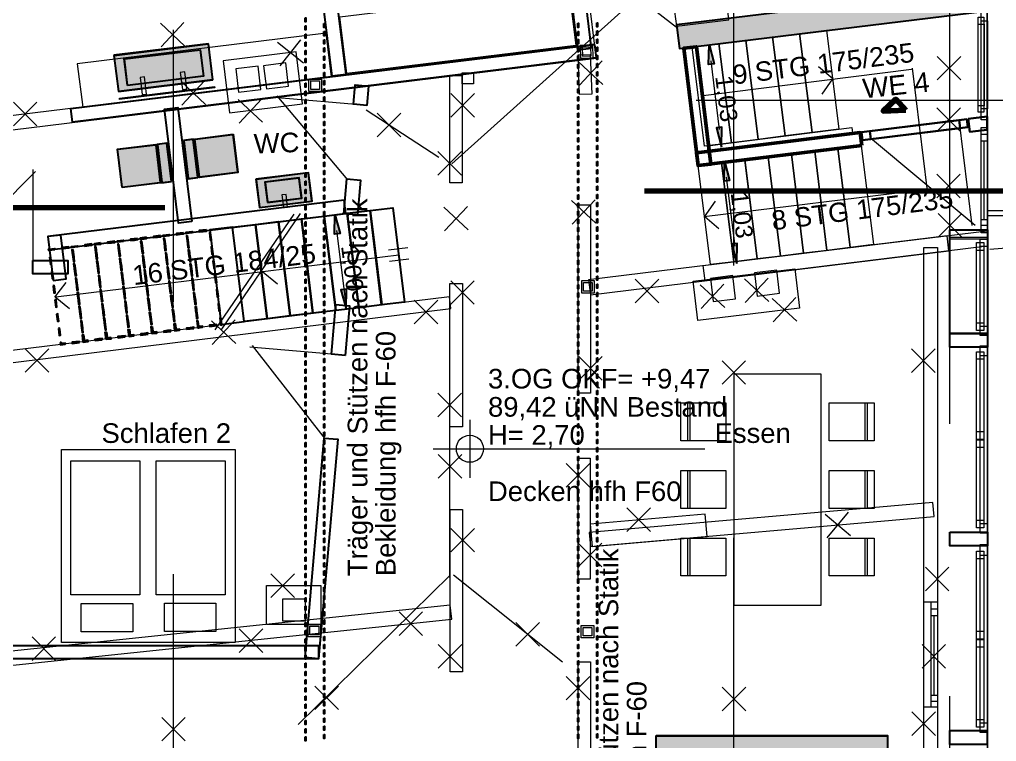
# Model space of a CAD drawing. Header units: millimetres. Extents: x 1501 to 41669, y -35 to 29713.
# Drawn here: x 6670 to 16788, y 10480 to 17959 of the extents above; entities that cross this region are included whole.
import ezdxf

# ---------------------------------------------------------------- set-up
doc = ezdxf.new("R2010")
doc.units = ezdxf.units.MM
doc.header["$LTSCALE"] = 50
for name, pattern in [('PDF_56-4_56-4_0-0_0-0', [112.8, 56.4, -56.4, 0, 0]), ('PDF_564-4_176-4_70-6_176-4', [987.8, 564.4, -176.4, 70.6, -176.4]), ('PDF_84-7_84-7_0-0_0-0', [169.4, 84.7, -84.7, 0, 0])]:
    doc.linetypes.add(name, pattern=pattern)
for name, color, linetype in [('00_Wand_Bestand', 7, 'Continuous'), ('03_Sanitaer', 5, 'Continuous'), ('05_Linien_stark', 7, 'Continuous'), ('06_Linien_fein', 3, 'Continuous'), ('07_Bemassung', 6, 'Continuous'), ('08_Schnittlinie', 1, 'Continuous'), ('10_Text', 7, 'Continuous')]:
    doc.layers.add(name, color=color, linetype=linetype)
doc.styles.add('PLAN', font='arial.ttf')

msp = doc.modelspace()

# ---------------------------------------------------------------- hatches: boundary and pattern name
at = {"layer": '00_Wand_Bestand'}
for points in [[(16698, 18302), (13474, 17906), (13504, 17658), (16698, 18050)], [(13811, 17699), (13864, 17499), (13807, 17492)], [(13940, 16638), (13944, 16844), (13887, 16837)], [(13971, 16493), (14024, 16293), (13967, 16286)], [(9935, 15941), (9989, 15741), (9932, 15734)], [(14100, 15432), (14104, 15638), (14047, 15631)], [(10053, 14961), (10056, 15167), (9999, 15160)]]:
    msp.add_hatch(color=7, dxfattribs=at).paths.add_polyline_path(points)
at = {"layer": '03_Sanitaer', "transparency": 33554569}
for points in [[(7697, 17215), (7651, 17587), (8622, 17707), (8667, 17335)], [(7789, 17275), (7755, 17551), (8541, 17647), (8575, 17372)], [(8369, 16707), (8417, 16310), (8518, 16322), (8469, 16719)], [(8881, 16770), (8930, 16373), (8533, 16324), (8484, 16721)], [(7732, 16219), (7684, 16616), (8081, 16664), (8129, 16267)], [(8245, 16282), (8196, 16679), (8096, 16666), (8144, 16269)], [(9118, 16304), (9154, 16011), (9700, 16078), (9664, 16371)]]:
    msp.add_hatch(color=7, dxfattribs=at).paths.add_polyline_path(points)
at = {"layer": '03_Sanitaer', "transparency": 33554646}
msp.add_hatch(color=7, dxfattribs=at).paths.add_polyline_path([(9237, 16064), (9593, 16108), (9567, 16318), (9211, 16274)])
at = {"layer": '03_Sanitaer', "transparency": 33554572}
msp.add_hatch(color=7, dxfattribs=at).paths.add_polyline_path([(13263, 10541), (15659, 10541), (15659, 9547), (13263, 9547)])

# ---------------------------------------------------------------- linework, layer by layer
at = {"layer": '00_Wand_Bestand'}
for points in [[(16698, 18302), (13474, 17906), (13504, 17658), (16698, 18050)], [(13811, 17699), (13864, 17499), (13807, 17492)], [(13940, 16638), (13944, 16844), (13887, 16837)], [(13971, 16493), (14024, 16293), (13967, 16286)], [(9935, 15941), (9989, 15741), (9932, 15734)], [(14100, 15432), (14104, 15638), (14047, 15631)], [(10053, 14961), (10056, 15167), (9999, 15160)]]:
    msp.add_lwpolyline(points, close=True, dxfattribs=at)
at = {"layer": '03_Sanitaer'}
for points in [[(7697, 17215), (7651, 17587), (8622, 17707), (8667, 17335)], [(7789, 17275), (7755, 17551), (8541, 17647), (8575, 17372)], [(8369, 16707), (8417, 16310), (8518, 16322), (8469, 16719)], [(8881, 16770), (8930, 16373), (8533, 16324), (8484, 16721)], [(7732, 16219), (7684, 16616), (8081, 16664), (8129, 16267)], [(8245, 16282), (8196, 16679), (8096, 16666), (8144, 16269)], [(9118, 16304), (9154, 16011), (9700, 16078), (9664, 16371)], [(9237, 16064), (9593, 16108), (9567, 16318), (9211, 16274)], [(13263, 10541), (15659, 10541), (15659, 9547), (13263, 9547)]]:
    msp.add_lwpolyline(points, close=True, dxfattribs=at)
at = {"layer": '05_Linien_stark', "lineweight": 15}
for p, q in [((13830, 17532), (13917, 16819)), ((13750, 17173), (15908, 17445)), ((15093, 17345), (14944, 17471)), ((15091, 17344), (14978, 17185)), ((13679, 17125), (26571, 17125)), ((13990, 16326), (14077, 15613)), ((9954, 15775), (10042, 15061)), ((10693, 15594), (10492, 15570)), ((10701, 15477), (10500, 15452)), ((11335, 13812), (11335, 13212))]:
    msp.add_line(p, q, dxfattribs=at)
at = {"layer": '05_Linien_stark', "lineweight": 18}
for points in [[(12360, 18278), (12432, 17691), (10059, 17399), (9987, 17986)], [(7646, 17592), (7693, 17210), (8673, 17330), (8626, 17712)], [(7793, 17280), (7760, 17547), (8538, 17642), (8570, 17376)], [(8356, 17235), (8402, 17240), (8380, 17418), (8334, 17412)], [(7939, 17181), (7985, 17187), (7963, 17364), (7918, 17359)], [(8374, 16703), (8421, 16315), (8513, 16326), (8465, 16714)], [(8877, 16765), (8925, 16377), (8537, 16329), (8489, 16717)], [(7736, 16224), (7688, 16612), (8077, 16659), (8124, 16271)], [(8240, 16285), (8192, 16674), (8101, 16662), (8148, 16274)], [(9241, 16069), (9588, 16112), (9563, 16313), (9216, 16270)], [(13268, 10536), (15655, 10536), (15655, 9551), (13268, 9551)]]:
    msp.add_lwpolyline(points, close=True, dxfattribs=at)
at = {"layer": '05_Linien_stark', "lineweight": 25}
for points in [[(10048, 17391), (9908, 17374), (9812, 18154), (9952, 18171)], [(10268, 17069), (10128, 17081), (10145, 17283), (10285, 17270)], [(8453, 15867), (8316, 15851), (8171, 17030), (8308, 17047)], [(10169, 15935), (10029, 15947), (10060, 16308), (10200, 16295)], [(10420, 15003), (10300, 15981), (10537, 16010), (10657, 15032)], [(9946, 14945), (9826, 15923), (10063, 15952), (10183, 14974)], [(10183, 14974), (10063, 15952), (10301, 15981), (10421, 15003)], [(8996, 14830), (8876, 15808), (8639, 15779), (8759, 14801)], [(8996, 14830), (8876, 15808), (9113, 15837), (9233, 14859)], [(9234, 14859), (9114, 15837), (9351, 15866), (9471, 14888)], [(7017, 15256), (7154, 15272), (7098, 15727), (6961, 15710)], [(16307, 15780), (16694, 15780), (16694, 14706), (16307, 14706)], [(6808, 15464), (7169, 15464), (7169, 15326), (6808, 15326)], [(10042, 14479), (9902, 14492), (9947, 15006), (10087, 14994)], [(16307, 14706), (16694, 14706), (16694, 14565), (16307, 14565)], [(16306, 12648), (16694, 12648), (16694, 12506), (16306, 12506)], [(5911, 11473), (9765, 11473), (9765, 11336), (5911, 11336)], [(16306, 10592), (16693, 10592), (16693, 10450), (16306, 10450)]]:
    msp.add_lwpolyline(points, close=True, dxfattribs=at)
at = {"layer": '05_Linien_stark', "lineweight": 15}
for points in [[(13454, 18042), (13473, 17890), (14018, 17957), (13999, 18109)], [(14600, 16753), (14470, 17780), (14749, 17815), (14878, 16788)], [(14878, 16788), (14749, 17815), (15027, 17850), (15157, 16823)], [(13765, 16647), (13635, 17675), (13913, 17710), (14043, 16683)], [(14043, 16683), (13913, 17710), (14192, 17745), (14321, 16718)], [(14321, 16718), (14192, 17745), (14470, 17780), (14600, 16753)], [(8778, 17531), (8844, 16993), (9601, 17086), (9535, 17624)], [(9196, 17481), (9226, 17241), (9456, 17270), (9427, 17510)], [(8909, 17448), (8939, 17208), (9169, 17236), (9140, 17476)], [(11127, 17378), (11253, 17378), (11253, 16269), (11127, 16269)], [(13803, 16599), (13797, 16651), (15291, 16840), (15298, 16787)], [(12563, 15263), (12582, 15108), (16295, 15564), (16276, 15719)], [(13752, 15410), (16691, 15771), (16691, 15611), (13771, 15252)], [(16037, 15597), (16177, 15597), (16177, 9547), (16037, 9547)], [(14699, 15377), (14749, 14969), (13696, 14840), (13646, 15248)], [(13825, 15278), (13855, 15038), (14086, 15066), (14056, 15306)], [(14282, 15334), (14311, 15094), (14542, 15123), (14513, 15363)], [(11128, 15225), (11257, 15225), (11257, 13739), (11128, 13739)], [(5855, 14439), (5870, 14317), (11138, 14964), (11123, 15086)], [(12569, 12645), (12582, 12499), (16143, 12810), (16130, 12956)], [(11130, 12882), (11257, 12882), (11257, 11200), (11130, 11200)], [(12581, 12731), (12601, 12500), (13791, 12605), (13771, 12835)], [(5826, 11335), (5841, 11190), (11146, 11747), (11131, 11893)], [(16037, 11926), (16176, 11926), (16176, 10834), (16037, 10834)], [(16113, 11927), (16176, 11927), (16176, 10834), (16113, 10834)], [(16113, 11853), (16176, 11853), (16176, 10894), (16113, 10894)], [(16113, 11786), (16176, 11786), (16176, 10955), (16113, 10955)]]:
    msp.add_lwpolyline(points, close=True, dxfattribs=at)
at = {"layer": '05_Linien_stark', "lineweight": 20}
for points in [[(16307, 18093), (16693, 18093), (16693, 15701), (16307, 15701)], [(16629, 18056), (16690, 18056), (16690, 16920), (16629, 16920)], [(16599, 17984), (16659, 17984), (16659, 16999), (16599, 16999)], [(16599, 17911), (16660, 17911), (16660, 17065), (16599, 17065)], [(16630, 17945), (16694, 17945), (16694, 17033), (16630, 17033)], [(16631, 16842), (16694, 16842), (16694, 15751), (16631, 15751)], [(16631, 16770), (16692, 16770), (16692, 15824), (16631, 15824)], [(16631, 16703), (16692, 16703), (16692, 15884), (16631, 15884)], [(16695, 15976), (16695, 7963), (18929, 8156), (18929, 15976)], [(16697, 15927), (16697, 8030), (18879, 8206), (18879, 15927)], [(16306, 15686), (16695, 15686), (16695, 14706), (16306, 14706)], [(16580, 15648), (16656, 15648), (16656, 14738), (16580, 14738)], [(16620, 15683), (16695, 15683), (16695, 14780), (16620, 14780)], [(16620, 15612), (16695, 15612), (16695, 14686), (16620, 14686)], [(16581, 15571), (16656, 15571), (16656, 14813), (16581, 14813)], [(16620, 14578), (16695, 14578), (16695, 12735), (16620, 12735)], [(16580, 14518), (16656, 14518), (16656, 13609), (16580, 13609)], [(16620, 14479), (16695, 14479), (16695, 12638), (16620, 12638)], [(16581, 14443), (16656, 14443), (16656, 13687), (16581, 13687)], [(16580, 13606), (16656, 13606), (16656, 12695), (16580, 12695)], [(16581, 13528), (16656, 13528), (16656, 12771), (16581, 12771)], [(16580, 12451), (16656, 12451), (16656, 11541), (16580, 11541)], [(16620, 12519), (16695, 12519), (16695, 10668), (16620, 10668)], [(16581, 12375), (16656, 12375), (16656, 11619), (16581, 11619)], [(16620, 12411), (16695, 12411), (16695, 10573), (16620, 10573)], [(16580, 11538), (16656, 11538), (16656, 10627), (16580, 10627)], [(16581, 11460), (16656, 11460), (16656, 10703), (16581, 10703)]]:
    msp.add_lwpolyline(points, close=True, dxfattribs=at)
at = {"layer": '05_Linien_stark', "lineweight": 50}
for points in [[(13700, 16446), (13830, 16462), (13680, 17678), (13550, 17662)], [(15393, 16654), (15377, 16788), (13681, 16580), (13697, 16446)]]:
    msp.add_lwpolyline(points, close=True, dxfattribs=at)
at = {"layer": '05_Linien_stark', "lineweight": 211}
msp.add_lwpolyline([(15850, 17019), (15616, 17011), (15746, 17133)], close=True, dxfattribs=at)
at = {"layer": '05_Linien_stark', "lineweight": 30}
for points in [[(16483, 16928), (15391, 16794), (15401, 16711), (16493, 16845)], [(16403, 16918), (15478, 16804), (15488, 16721), (16413, 16835)], [(16494, 16931), (16692, 16955), (16693, 16818), (16511, 16796)]]:
    msp.add_lwpolyline(points, close=True, dxfattribs=at)
at = {"layer": '05_Linien_stark', "lineweight": 18}
msp.add_circle((11334, 13512), 140, dxfattribs=at)
at = {"layer": '06_Linien_fein', "linetype": 'PDF_56-4_56-4_0-0_0-0', "lineweight": 9}
for p, q in [((16306, 8130), (16306, 20668)), ((14068, 9770), (14068, 19105)), ((11128, 12179), (11128, 16602))]:
    msp.add_line(p, q, dxfattribs=at)
at = {"layer": '06_Linien_fein', "lineweight": 5}
for p, q in [((8381, 17684), (8128, 17920)), ((8381, 17684), (8128, 17920)), ((8137, 17676), (8372, 17928)), ((8137, 17676), (8372, 17928)), ((9370, 17478), (9583, 17750)), ((9370, 17478), (9583, 17750)), ((16174, 17334), (16419, 17578)), ((16419, 17334), (16174, 17578)), ((16174, 17334), (16419, 17578)), ((16419, 17334), (16174, 17578)), ((8596, 17080), (8343, 17316)), ((8596, 17080), (8343, 17316)), ((8352, 17072), (8587, 17324)), ((8352, 17072), (8587, 17324)), ((6606, 16859), (6850, 17103)), ((6850, 16859), (6606, 17103)), ((6606, 16859), (6850, 17103)), ((6850, 16859), (6606, 17103)), ((9187, 16895), (8934, 17131)), ((9187, 16895), (8934, 17131)), ((8943, 16887), (9178, 17139)), ((8943, 16887), (9178, 17139)), ((11138, 16949), (11383, 17193)), ((11383, 16949), (11138, 17193)), ((11138, 16949), (11383, 17193)), ((11383, 16949), (11138, 17193)), ((16172, 16800), (16416, 17044)), ((16416, 16800), (16172, 17044)), ((10374, 16744), (10618, 16988)), ((10618, 16744), (10374, 16988)), ((10374, 16744), (10618, 16988)), ((10618, 16744), (10374, 16988)), ((11002, 16348), (11246, 16592)), ((11246, 16348), (11002, 16592)), ((11002, 16348), (11246, 16592)), ((11246, 16348), (11002, 16592)), ((16169, 16112), (16413, 16356)), ((16413, 16112), (16169, 16356)), ((11316, 15780), (11064, 16015)), ((11316, 15780), (11064, 16015)), ((11072, 15771), (11308, 16024)), ((11072, 15771), (11308, 16024)), ((16428, 15705), (16184, 15949)), ((16185, 15705), (16429, 15949)), ((14187, 15028), (14422, 15281)), ((14187, 15028), (14422, 15281)), ((11136, 15009), (11380, 15253)), ((11380, 15009), (11136, 15253)), ((11136, 15009), (11380, 15253)), ((11380, 15009), (11136, 15253)), ((13046, 15024), (13290, 15268)), ((13290, 15024), (13046, 15268)), ((13046, 15024), (13290, 15268)), ((13290, 15024), (13046, 15268)), ((13974, 14975), (13721, 15211)), ((13974, 14975), (13721, 15211)), ((13730, 14967), (13966, 15219)), ((13730, 14967), (13966, 15219)), ((14431, 15037), (14178, 15272)), ((14431, 15037), (14178, 15272)), ((14475, 14826), (14710, 15079)), ((14475, 14826), (14710, 15079)), ((10758, 14808), (11002, 15052)), ((11002, 14808), (10758, 15052)), ((10758, 14808), (11002, 15052)), ((11002, 14808), (10758, 15052)), ((14719, 14834), (14466, 15070)), ((14719, 14834), (14466, 15070)), ((8666, 14594), (8902, 14847)), ((8666, 14594), (8902, 14847)), ((6727, 14305), (6972, 14549)), ((6972, 14305), (6727, 14549)), ((6727, 14305), (6972, 14549)), ((6972, 14305), (6727, 14549)), ((15910, 14304), (16155, 14548)), ((16155, 14304), (15910, 14548)), ((15910, 14304), (16155, 14548)), ((16155, 14304), (15910, 14548)), ((13946, 14180), (14190, 14425)), ((14190, 14180), (13946, 14425)), ((13946, 14180), (14190, 14425)), ((14190, 14180), (13946, 14425)), ((11003, 13844), (11248, 14088)), ((11248, 13844), (11003, 14088)), ((11003, 13844), (11248, 14088)), ((11248, 13844), (11003, 14088)), ((11007, 13208), (11251, 13452)), ((11251, 13208), (11007, 13452)), ((11007, 13208), (11251, 13452)), ((11251, 13208), (11007, 13452)), ((12333, 13116), (12578, 13360)), ((12578, 13116), (12333, 13360)), ((12333, 13116), (12578, 13360)), ((12578, 13116), (12333, 13360)), ((12961, 12654), (13205, 12899)), ((13205, 12654), (12961, 12899)), ((12961, 12654), (13205, 12899)), ((13205, 12654), (12961, 12899)), ((15034, 12589), (15256, 12854)), ((15034, 12589), (15256, 12854)), ((15277, 12611), (15013, 12833)), ((15277, 12611), (15013, 12833)), ((11137, 12443), (11381, 12687)), ((11381, 12443), (11137, 12687)), ((11137, 12443), (11381, 12687)), ((11381, 12443), (11137, 12687)), ((16052, 12042), (16296, 12287)), ((16296, 12042), (16052, 12287)), ((16052, 12042), (16296, 12287)), ((16296, 12042), (16052, 12287)), ((9274, 11972), (9518, 12216)), ((9518, 11972), (9274, 12216)), ((9274, 11972), (9518, 12216)), ((9518, 11972), (9274, 12216)), ((10600, 11578), (10844, 11822)), ((10844, 11578), (10600, 11822)), ((10600, 11578), (10844, 11822)), ((10844, 11578), (10600, 11822)), ((8944, 11402), (9188, 11646)), ((9188, 11402), (8944, 11646)), ((8944, 11402), (9188, 11646)), ((9188, 11402), (8944, 11646)), ((11811, 11467), (12055, 11711)), ((12055, 11467), (11811, 11711)), ((11811, 11467), (12055, 11711)), ((12055, 11467), (11811, 11711)), ((6799, 11320), (7043, 11564)), ((7043, 11320), (6799, 11564)), ((6799, 11320), (7043, 11564)), ((7043, 11320), (6799, 11564)), ((11007, 11240), (11252, 11484)), ((11252, 11240), (11007, 11484)), ((11007, 11240), (11252, 11484)), ((11252, 11240), (11007, 11484)), ((16018, 11241), (16262, 11486)), ((16262, 11241), (16018, 11486)), ((16018, 11241), (16262, 11486)), ((16262, 11241), (16018, 11486)), ((12578, 10910), (12333, 11154)), ((12578, 10910), (12333, 11154)), ((9972, 10810), (9728, 11054)), ((9972, 10810), (9728, 11054)), ((13946, 10797), (14191, 11041)), ((14191, 10797), (13946, 11041)), ((13946, 10797), (14191, 11041)), ((14191, 10797), (13946, 11041)), ((8142, 10485), (8386, 10729)), ((8386, 10485), (8142, 10729)), ((8142, 10485), (8386, 10729)), ((8386, 10485), (8142, 10729)), ((15913, 10543), (16157, 10787)), ((16157, 10543), (15913, 10787)), ((15913, 10543), (16157, 10787)), ((16157, 10543), (15913, 10787))]:
    msp.add_line(p, q, dxfattribs=at)
at = {"layer": '06_Linien_fein', "lineweight": 9}
for p, q in [((16630, 17069), (16630, 17912)), ((15914, 17454), (16067, 16211)), ((16397, 16922), (16532, 15824)), ((16567, 15824), (15484, 16732)), ((16662, 15880), (16662, 16697)), ((6807, 16407), (6807, 15321)), ((6835, 16384), (5912, 15462)), ((13762, 15919), (16072, 16203)), ((13764, 15917), (13877, 16076)), ((13766, 15920), (13914, 15795)), ((16619, 14810), (16619, 15573)), ((16619, 13685), (16619, 14445)), ((16619, 12768), (16619, 13530)), ((16619, 11617), (16619, 12378)), ((16144, 10952), (16144, 11788)), ((16619, 10700), (16619, 11462))]:
    msp.add_line(p, q, dxfattribs=at)
at = {"layer": '06_Linien_fein', "lineweight": 13}
for p, q in [((9577, 15951), (8753, 14742)), ((9343, 15217), (9171, 15355))]:
    msp.add_line(p, q, dxfattribs=at)
at = {"layer": '06_Linien_fein', "lineweight": 9}
for points in [[(7705, 17130), (7704, 17143), (8690, 17264), (8692, 17251)], [(14906, 16596), (15032, 15568), (14791, 15539), (14665, 16566)], [(15147, 16626), (15273, 15598), (15032, 15568), (14906, 16596)], [(15388, 16655), (15514, 15627), (15273, 15597), (15147, 16626)], [(14182, 16508), (14309, 15480), (14067, 15450), (13941, 16478)], [(14423, 16537), (14550, 15509), (14309, 15480), (14182, 16507)], [(14664, 16566), (14791, 15539), (14550, 15509), (14423, 16537)], [(13941, 16478), (14068, 15450), (13826, 15420), (13700, 16448)]]:
    msp.add_lwpolyline(points, close=True, dxfattribs=at)
at = {"layer": '06_Linien_fein', "lineweight": 5}
for points in [[(14072, 14288), (14969, 14288), (14969, 11888), (14072, 11888)], [(13520, 13988), (13612, 13988), (13612, 13595), (13520, 13595)], [(13592, 13988), (13985, 13988), (13985, 13595), (13592, 13595)], [(15055, 13988), (15448, 13988), (15448, 13595), (15055, 13595)], [(15428, 13988), (15520, 13988), (15520, 13595), (15428, 13595)], [(7104, 13504), (8904, 13504), (8904, 11504), (7104, 11504)], [(7201, 13389), (7916, 13389), (7916, 11998), (7201, 11998)], [(8084, 13389), (8799, 13389), (8799, 11998), (8084, 11998)], [(13520, 13288), (13612, 13288), (13612, 12895), (13520, 12895)], [(13592, 13288), (13985, 13288), (13985, 12895), (13592, 12895)], [(15055, 13288), (15448, 13288), (15448, 12895), (15055, 12895)], [(15428, 13288), (15520, 13288), (15520, 12895), (15428, 12895)], [(13520, 12588), (13612, 12588), (13612, 12195), (13520, 12195)], [(13592, 12588), (13985, 12588), (13985, 12195), (13592, 12195)], [(15055, 12588), (15448, 12588), (15448, 12195), (15055, 12195)], [(15428, 12588), (15520, 12588), (15520, 12195), (15428, 12195)], [(7308, 11908), (7843, 11908), (7843, 11617), (7308, 11617)], [(8170, 11912), (8704, 11912), (8704, 11621), (8170, 11621)]]:
    msp.add_lwpolyline(points, close=True, dxfattribs=at)
at = {"layer": '07_Bemassung', "linetype": 'PDF_56-4_56-4_0-0_0-0', "lineweight": 9}
for p, q in [((11148, 16463), (16700, 21462)), ((5530, 20094), (11011, 16535)), ((8266, 9393), (8266, 18310)), ((5532, 6703), (11129, 12203)), ((16696, 7774), (11166, 12204))]:
    msp.add_line(p, q, dxfattribs=at)
at = {"layer": '07_Bemassung', "lineweight": 9}
for p, q in [((16694, 5350), (16694, 21088)), ((12454, 18677), (13487, 17869)), ((12637, 17602), (12505, 18681)), ((10273, 17067), (9302, 17152)), ((9336, 17170), (10067, 16300)), ((16719, 15580), (30131, 16753)), ((9078, 14581), (9836, 13611)), ((10020, 14481), (9054, 14566))]:
    msp.add_line(p, q, dxfattribs=at)
at = {"layer": '07_Bemassung', "lineweight": 5}
for p, q in [((9612, 17508), (9340, 17721)), ((9612, 17508), (9340, 17721)), ((12712, 17286), (12459, 17522)), ((12712, 17286), (12459, 17522)), ((12468, 17278), (12704, 17530)), ((12468, 17278), (12704, 17530)), ((12395, 15839), (12631, 16092)), ((12395, 15839), (12631, 16092)), ((12639, 15848), (12387, 16083)), ((12639, 15848), (12387, 16083)), ((8910, 14602), (8658, 14838)), ((8910, 14602), (8658, 14838)), ((12461, 14223), (12706, 14467)), ((12706, 14223), (12461, 14467)), ((12461, 14223), (12706, 14467)), ((12706, 14223), (12461, 14467)), ((12457, 12288), (12701, 12533)), ((12701, 12288), (12457, 12533)), ((12457, 12288), (12701, 12533)), ((12701, 12288), (12457, 12533)), ((12333, 10910), (12578, 11154)), ((12333, 10910), (12578, 11154)), ((9728, 10810), (9972, 11054)), ((9728, 10810), (9972, 11054))]:
    msp.add_line(p, q, dxfattribs=at)
at = {"layer": '07_Bemassung', "lineweight": 13}
msp.add_line((9509, 15943), (8693, 14746), dxfattribs=at)
at = {"layer": '07_Bemassung', "lineweight": 15}
for p, q in [((7046, 15087), (10598, 15523)), ((10955, 13513), (13766, 13513))]:
    msp.add_line(p, q, dxfattribs=at)
at = {"layer": '07_Bemassung', "linetype": 'PDF_84-7_84-7_0-0_0-0', "lineweight": 15}
for p, q in [((7036, 15083), (7154, 15236)), ((7037, 15085), (7188, 14965))]:
    msp.add_line(p, q, dxfattribs=at)
at = {"layer": '07_Bemassung', "lineweight": 25}
for points in [[(12592, 17658), (12453, 17641), (12351, 18472), (12490, 18489)], [(12625, 17702), (12642, 17561), (7218, 16895), (7201, 17036)], [(10049, 15951), (10032, 16087), (6963, 15710), (6979, 15574)], [(9472, 14888), (9352, 15865), (9589, 15895), (9709, 14917)], [(9709, 14916), (9589, 15894), (9826, 15923), (9946, 14945)], [(9767, 11337), (9627, 11350), (9826, 13624), (9966, 13611)]]:
    msp.add_lwpolyline(points, close=True, dxfattribs=at)
at = {"layer": '07_Bemassung'}
for points in [[(9627, 17978), (9634, 17978), (9634, 17936), (9627, 17936)], [(9823, 17919), (9830, 17919), (9830, 17877), (9823, 17877)], [(12452, 17921), (12459, 17921), (12459, 17878), (12452, 17878)], [(12648, 17926), (12655, 17926), (12655, 17884), (12648, 17884)], [(9627, 17894), (9634, 17894), (9634, 17851), (9627, 17851)], [(9627, 17809), (9634, 17809), (9634, 17767), (9627, 17767)], [(9823, 17835), (9830, 17835), (9830, 17792), (9823, 17792)], [(12452, 17836), (12459, 17836), (12459, 17794), (12452, 17794)], [(12648, 17842), (12655, 17842), (12655, 17799), (12648, 17799)], [(9627, 17724), (9634, 17724), (9634, 17682), (9627, 17682)], [(9823, 17750), (9830, 17750), (9830, 17708), (9823, 17708)], [(12452, 17751), (12459, 17751), (12459, 17709), (12452, 17709)], [(12648, 17757), (12655, 17757), (12655, 17715), (12648, 17715)], [(9627, 17640), (9634, 17640), (9634, 17597), (9627, 17597)], [(9823, 17665), (9830, 17665), (9830, 17623), (9823, 17623)], [(12452, 17667), (12459, 17667), (12459, 17624), (12452, 17624)], [(12648, 17672), (12655, 17672), (12655, 17630), (12648, 17630)], [(9627, 17555), (9634, 17555), (9634, 17513), (9627, 17513)], [(9823, 17581), (9830, 17581), (9830, 17538), (9823, 17538)], [(12452, 17582), (12459, 17582), (12459, 17540), (12452, 17540)], [(12648, 17588), (12655, 17588), (12655, 17545), (12648, 17545)], [(9627, 17470), (9634, 17470), (9634, 17428), (9627, 17428)], [(9823, 17496), (9830, 17496), (9830, 17454), (9823, 17454)], [(9823, 17411), (9830, 17411), (9830, 17369), (9823, 17369)], [(12452, 17497), (12459, 17497), (12459, 17455), (12452, 17455)], [(12452, 17413), (12459, 17413), (12459, 17370), (12452, 17370)], [(12648, 17503), (12655, 17503), (12655, 17461), (12648, 17461)], [(12648, 17418), (12655, 17418), (12655, 17376), (12648, 17376)], [(9627, 17386), (9634, 17386), (9634, 17343), (9627, 17343)], [(9823, 17327), (9830, 17327), (9830, 17284), (9823, 17284)], [(12452, 17328), (12459, 17328), (12459, 17286), (12452, 17286)], [(12648, 17334), (12655, 17334), (12655, 17291), (12648, 17291)], [(9627, 17301), (9634, 17301), (9634, 17259), (9627, 17259)], [(9627, 17216), (9634, 17216), (9634, 17174), (9627, 17174)], [(9823, 17242), (9830, 17242), (9830, 17200), (9823, 17200)], [(12452, 17243), (12459, 17243), (12459, 17201), (12452, 17201)], [(12648, 17249), (12655, 17249), (12655, 17207), (12648, 17207)], [(9627, 17132), (9634, 17132), (9634, 17089), (9627, 17089)], [(9823, 17157), (9830, 17157), (9830, 17115), (9823, 17115)], [(12452, 17159), (12459, 17159), (12459, 17117), (12452, 17117)], [(12648, 17164), (12655, 17164), (12655, 17122), (12648, 17122)], [(9627, 17047), (9634, 17047), (9634, 17005), (9627, 17005)], [(9823, 17073), (9830, 17073), (9830, 17030), (9823, 17030)], [(12452, 17074), (12459, 17074), (12459, 17032), (12452, 17032)], [(12648, 17080), (12655, 17080), (12655, 17037), (12648, 17037)], [(9627, 16962), (9634, 16962), (9634, 16920), (9627, 16920)], [(9823, 16988), (9830, 16988), (9830, 16946), (9823, 16946)], [(9823, 16903), (9830, 16903), (9830, 16861), (9823, 16861)], [(12452, 16990), (12459, 16990), (12459, 16947), (12452, 16947)], [(12452, 16905), (12459, 16905), (12459, 16862), (12452, 16862)], [(12648, 16995), (12655, 16995), (12655, 16953), (12648, 16953)], [(12648, 16910), (12655, 16910), (12655, 16868), (12648, 16868)], [(9627, 16878), (9634, 16878), (9634, 16835), (9627, 16835)], [(9823, 16819), (9830, 16819), (9830, 16776), (9823, 16776)], [(12452, 16820), (12459, 16820), (12459, 16778), (12452, 16778)], [(12648, 16826), (12655, 16826), (12655, 16783), (12648, 16783)], [(9627, 16793), (9634, 16793), (9634, 16751), (9627, 16751)], [(9627, 16708), (9634, 16708), (9634, 16666), (9627, 16666)], [(9823, 16734), (9830, 16734), (9830, 16692), (9823, 16692)], [(12452, 16735), (12459, 16735), (12459, 16693), (12452, 16693)], [(12648, 16741), (12655, 16741), (12655, 16699), (12648, 16699)], [(9627, 16624), (9634, 16624), (9634, 16581), (9627, 16581)], [(9823, 16649), (9830, 16649), (9830, 16607), (9823, 16607)], [(12452, 16651), (12459, 16651), (12459, 16608), (12452, 16608)], [(12648, 16656), (12655, 16656), (12655, 16614), (12648, 16614)], [(9627, 16539), (9634, 16539), (9634, 16497), (9627, 16497)], [(9823, 16565), (9830, 16565), (9830, 16522), (9823, 16522)], [(12452, 16566), (12459, 16566), (12459, 16524), (12452, 16524)], [(12648, 16572), (12655, 16572), (12655, 16529), (12648, 16529)], [(9627, 16454), (9634, 16454), (9634, 16412), (9627, 16412)], [(9823, 16480), (9830, 16480), (9830, 16438), (9823, 16438)], [(9823, 16395), (9830, 16395), (9830, 16353), (9823, 16353)], [(12452, 16481), (12459, 16481), (12459, 16439), (12452, 16439)], [(12452, 16397), (12459, 16397), (12459, 16354), (12452, 16354)], [(12648, 16487), (12655, 16487), (12655, 16445), (12648, 16445)], [(12648, 16402), (12655, 16402), (12655, 16360), (12648, 16360)], [(9627, 16370), (9634, 16370), (9634, 16327), (9627, 16327)], [(9823, 16311), (9830, 16311), (9830, 16268), (9823, 16268)], [(12452, 16312), (12459, 16312), (12459, 16270), (12452, 16270)], [(12648, 16318), (12655, 16318), (12655, 16275), (12648, 16275)], [(9627, 16285), (9634, 16285), (9634, 16243), (9627, 16243)], [(9627, 16200), (9634, 16200), (9634, 16158), (9627, 16158)], [(9823, 16226), (9830, 16226), (9830, 16184), (9823, 16184)], [(12452, 16227), (12459, 16227), (12459, 16185), (12452, 16185)], [(12648, 16233), (12655, 16233), (12655, 16191), (12648, 16191)], [(9627, 16116), (9634, 16116), (9634, 16073), (9627, 16073)], [(9823, 16141), (9830, 16141), (9830, 16099), (9823, 16099)], [(12452, 16143), (12459, 16143), (12459, 16100), (12452, 16100)], [(12648, 16148), (12655, 16148), (12655, 16106), (12648, 16106)], [(9627, 16031), (9634, 16031), (9634, 15989), (9627, 15989)], [(9823, 16057), (9830, 16057), (9830, 16014), (9823, 16014)], [(12452, 16058), (12459, 16058), (12459, 16016), (12452, 16016)], [(12648, 16064), (12655, 16064), (12655, 16021), (12648, 16021)], [(9627, 15946), (9634, 15946), (9634, 15904), (9627, 15904)], [(9823, 15972), (9830, 15972), (9830, 15930), (9823, 15930)], [(9823, 15887), (9830, 15887), (9830, 15845), (9823, 15845)], [(12452, 15973), (12459, 15973), (12459, 15931), (12452, 15931)], [(12452, 15889), (12459, 15889), (12459, 15846), (12452, 15846)], [(12648, 15979), (12655, 15979), (12655, 15937), (12648, 15937)], [(12648, 15894), (12655, 15894), (12655, 15852), (12648, 15852)], [(9627, 15862), (9634, 15862), (9634, 15819), (9627, 15819)], [(9823, 15803), (9830, 15803), (9830, 15760), (9823, 15760)], [(12452, 15804), (12459, 15804), (12459, 15762), (12452, 15762)], [(12648, 15810), (12655, 15810), (12655, 15767), (12648, 15767)], [(7893, 15692), (7819, 15683), (7821, 15670), (7860, 15675), (7894, 15679)], [(7983, 15703), (7920, 15695), (7921, 15685), (7923, 15685), (7922, 15683), (7940, 15685), (7985, 15691)], [(8130, 15721), (8057, 15712), (8058, 15700), (8098, 15704), (8132, 15709)], [(8222, 15720), (8159, 15713), (8160, 15715), (8158, 15715), (8157, 15725), (8220, 15733)], [(8174, 15691), (8162, 15690), (8166, 15658), (8171, 15616), (8183, 15618)], [(8367, 15751), (8294, 15742), (8295, 15729), (8335, 15734), (8369, 15739)], [(8459, 15750), (8396, 15743), (8398, 15745), (8396, 15745), (8395, 15755), (8458, 15763)], [(8411, 15721), (8399, 15720), (8402, 15687), (8408, 15646), (8420, 15648)], [(8605, 15781), (8531, 15772), (8533, 15759), (8572, 15764), (8606, 15768)], [(8648, 15751), (8636, 15750), (8640, 15717), (8645, 15676), (8657, 15678)], [(9627, 15777), (9634, 15777), (9634, 15735), (9627, 15735)], [(9627, 15692), (9634, 15692), (9634, 15650), (9627, 15650)], [(9823, 15718), (9830, 15718), (9830, 15676), (9823, 15676)], [(12452, 15720), (12459, 15720), (12459, 15677), (12452, 15677)], [(12648, 15725), (12655, 15725), (12655, 15683), (12648, 15683)], [(7036, 15575), (6972, 15567), (6974, 15569), (6972, 15569), (6971, 15579), (7034, 15587)], [(7181, 15605), (7108, 15596), (7109, 15584), (7148, 15589), (7183, 15593)], [(7273, 15604), (7210, 15596), (7211, 15598), (7209, 15598), (7208, 15609), (7271, 15616)], [(7418, 15634), (7345, 15625), (7346, 15613), (7386, 15618), (7420, 15622)], [(7509, 15645), (7445, 15637), (7447, 15626), (7449, 15627), (7447, 15624), (7465, 15627), (7510, 15632)], [(7462, 15605), (7450, 15603), (7454, 15571), (7459, 15530), (7471, 15531)], [(7656, 15663), (7582, 15654), (7584, 15641), (7623, 15646), (7657, 15650)], [(7747, 15661), (7684, 15654), (7686, 15656), (7684, 15656), (7683, 15666), (7746, 15674)], [(7699, 15633), (7687, 15632), (7691, 15599), (7696, 15558), (7708, 15560)], [(7693, 15582), (7702, 15509), (7714, 15510), (7709, 15549), (7705, 15584)], [(7936, 15662), (7924, 15661), (7928, 15628), (7933, 15587), (7945, 15589)], [(7930, 15611), (7939, 15538), (7952, 15539), (7947, 15578), (7943, 15613)], [(8167, 15641), (8176, 15568), (8189, 15569), (8184, 15608), (8180, 15643)], [(8405, 15671), (8414, 15597), (8426, 15599), (8421, 15638), (8417, 15672)], [(8666, 15604), (8654, 15603), (8659, 15567), (8663, 15529), (8675, 15531)], [(9627, 15608), (9634, 15608), (9634, 15565), (9627, 15565)], [(9823, 15633), (9830, 15633), (9830, 15591), (9823, 15591)], [(12452, 15635), (12459, 15635), (12459, 15592), (12452, 15592)], [(12648, 15640), (12655, 15640), (12655, 15598), (12648, 15598)], [(6981, 15496), (6990, 15422), (7002, 15424), (6998, 15463), (6993, 15497)], [(7225, 15576), (7212, 15574), (7216, 15542), (7221, 15501), (7234, 15502)], [(7218, 15525), (7227, 15451), (7240, 15453), (7235, 15492), (7231, 15526)], [(7456, 15553), (7465, 15479), (7477, 15481), (7472, 15520), (7468, 15554)], [(7717, 15486), (7705, 15485), (7709, 15449), (7714, 15411), (7726, 15412)], [(7954, 15515), (7942, 15514), (7947, 15478), (7951, 15440), (7963, 15442)], [(8192, 15544), (8180, 15543), (8184, 15507), (8189, 15469), (8201, 15471)], [(8185, 15494), (8194, 15421), (8207, 15422), (8202, 15460), (8198, 15496)], [(8429, 15574), (8417, 15573), (8421, 15537), (8426, 15499), (8438, 15501)], [(8423, 15524), (8432, 15450), (8444, 15452), (8440, 15489), (8435, 15525)], [(9627, 15523), (9634, 15523), (9634, 15481), (9627, 15481)], [(9823, 15549), (9830, 15549), (9830, 15506), (9823, 15506)], [(12452, 15550), (12459, 15550), (12459, 15508), (12452, 15508)], [(12648, 15556), (12655, 15556), (12655, 15513), (12648, 15513)], [(7243, 15429), (7230, 15427), (7235, 15391), (7239, 15354), (7252, 15355)], [(7480, 15458), (7468, 15456), (7472, 15420), (7477, 15383), (7489, 15384)], [(7474, 15406), (7483, 15332), (7495, 15334), (7490, 15371), (7486, 15407)], [(7711, 15435), (7720, 15362), (7732, 15363), (7728, 15401), (7723, 15437)], [(7948, 15464), (7957, 15391), (7970, 15392), (7965, 15430), (7961, 15466)], [(8210, 15397), (8198, 15396), (8202, 15359), (8207, 15322), (8219, 15324)], [(8447, 15427), (8435, 15426), (8439, 15389), (8444, 15352), (8456, 15354)], [(8685, 15457), (8672, 15455), (8677, 15419), (8681, 15382), (8694, 15383)], [(9627, 15438), (9634, 15438), (9634, 15396), (9627, 15396)], [(9823, 15464), (9830, 15464), (9830, 15422), (9823, 15422)], [(12452, 15465), (12459, 15465), (12459, 15423), (12452, 15423)], [(12452, 15381), (12459, 15381), (12459, 15338), (12452, 15338)], [(12648, 15471), (12655, 15471), (12655, 15429), (12648, 15429)], [(12648, 15386), (12655, 15386), (12655, 15344), (12648, 15344)], [(6999, 15348), (7008, 15275), (7021, 15276), (7016, 15314), (7012, 15350)], [(7236, 15378), (7246, 15304), (7258, 15306), (7253, 15343), (7249, 15379)], [(7261, 15282), (7249, 15280), (7253, 15244), (7258, 15206), (7270, 15208)], [(7498, 15311), (7486, 15309), (7490, 15273), (7495, 15236), (7507, 15237)], [(7735, 15339), (7723, 15337), (7728, 15301), (7732, 15264), (7744, 15265)], [(7729, 15288), (7738, 15214), (7750, 15216), (7746, 15253), (7741, 15289)], [(7972, 15368), (7960, 15367), (7965, 15330), (7969, 15293), (7982, 15295)], [(7966, 15317), (7976, 15244), (7988, 15245), (7983, 15282), (7979, 15319)], [(8203, 15347), (8212, 15273), (8225, 15275), (8220, 15312), (8216, 15349)], [(8441, 15377), (8450, 15303), (8462, 15305), (8458, 15342), (8453, 15378)], [(8465, 15280), (8453, 15279), (8457, 15242), (8462, 15205), (8474, 15207)], [(8703, 15310), (8690, 15308), (8695, 15272), (8699, 15235), (8712, 15236)], [(9627, 15354), (9634, 15354), (9634, 15311), (9627, 15311)], [(9823, 15379), (9830, 15379), (9830, 15337), (9823, 15337)], [(9823, 15295), (9830, 15295), (9830, 15252), (9823, 15252)], [(12452, 15296), (12459, 15296), (12459, 15254), (12452, 15254)], [(12648, 15302), (12655, 15302), (12655, 15259), (12648, 15259)], [(7017, 15201), (7026, 15128), (7039, 15129), (7034, 15166), (7030, 15203)], [(7255, 15231), (7264, 15157), (7276, 15159), (7271, 15196), (7267, 15232)], [(7492, 15259), (7501, 15185), (7513, 15187), (7509, 15224), (7504, 15260)], [(7753, 15192), (7741, 15190), (7746, 15154), (7750, 15117), (7762, 15118)], [(7991, 15221), (7978, 15220), (7983, 15183), (7987, 15146), (8000, 15148)], [(8228, 15250), (8216, 15249), (8220, 15212), (8225, 15175), (8237, 15177)], [(8221, 15200), (8231, 15126), (8243, 15128), (8238, 15165), (8234, 15201)], [(8459, 15230), (8468, 15156), (8480, 15158), (8476, 15194), (8471, 15231)], [(9627, 15269), (9634, 15269), (9634, 15227), (9627, 15227)], [(9627, 15184), (9634, 15184), (9634, 15142), (9627, 15142)], [(9823, 15210), (9830, 15210), (9830, 15168), (9823, 15168)], [(12452, 15211), (12459, 15211), (12459, 15169), (12452, 15169)], [(12648, 15217), (12655, 15217), (12655, 15175), (12648, 15175)], [(7279, 15134), (7267, 15133), (7271, 15096), (7276, 15059), (7288, 15061)], [(7273, 15084), (7282, 15010), (7294, 15011), (7289, 15048), (7285, 15085)], [(7516, 15164), (7504, 15162), (7508, 15125), (7513, 15089), (7525, 15090)], [(7510, 15112), (7519, 15038), (7531, 15040), (7527, 15076), (7522, 15113)], [(7747, 15141), (7756, 15067), (7768, 15069), (7764, 15105), (7759, 15142)], [(7985, 15170), (7994, 15097), (8006, 15098), (8001, 15135), (7997, 15172)], [(8246, 15103), (8234, 15102), (8238, 15064), (8243, 15028), (8255, 15030)], [(8483, 15133), (8471, 15132), (8475, 15094), (8480, 15058), (8492, 15059)], [(8477, 15083), (8486, 15009), (8498, 15011), (8494, 15047), (8489, 15084)], [(8721, 15163), (8708, 15161), (8713, 15124), (8717, 15088), (8730, 15089)], [(9627, 15100), (9634, 15100), (9634, 15057), (9627, 15057)], [(9823, 15125), (9830, 15125), (9830, 15083), (9823, 15083)], [(12452, 15127), (12459, 15127), (12459, 15084), (12452, 15084)], [(12648, 15132), (12655, 15132), (12655, 15090), (12648, 15090)], [(7035, 15054), (7044, 14981), (7057, 14982), (7052, 15019), (7048, 15056)], [(7297, 14987), (7285, 14986), (7289, 14949), (7294, 14912), (7306, 14914)], [(7534, 15017), (7522, 15015), (7526, 14978), (7531, 14942), (7543, 14943)], [(7771, 15045), (7759, 15043), (7764, 15006), (7768, 14970), (7780, 14971)], [(7765, 14994), (7774, 14920), (7786, 14922), (7782, 14958), (7777, 14995)], [(8009, 15074), (7996, 15072), (8001, 15035), (8005, 14999), (8018, 15000)], [(8003, 15023), (8012, 14950), (8024, 14951), (8019, 14987), (8015, 15025)], [(8240, 15053), (8249, 14979), (8261, 14981), (8256, 15017), (8252, 15054)], [(8501, 14986), (8489, 14984), (8493, 14946), (8498, 14911), (8510, 14912)], [(8739, 15016), (8726, 15014), (8731, 14976), (8735, 14941), (8748, 14942)], [(9627, 15015), (9634, 15015), (9634, 14973), (9627, 14973)], [(9823, 15041), (9830, 15041), (9830, 14998), (9823, 14998)], [(12452, 15042), (12459, 15042), (12459, 15000), (12452, 15000)], [(12648, 15048), (12655, 15048), (12655, 15005), (12648, 15005)], [(7053, 14907), (7062, 14834), (7075, 14835), (7070, 14871), (7066, 14909)], [(7291, 14936), (7300, 14863), (7312, 14864), (7308, 14901), (7303, 14938)], [(7528, 14965), (7537, 14891), (7549, 14893), (7545, 14929), (7540, 14966)], [(7789, 14898), (7777, 14896), (7782, 14858), (7786, 14823), (7798, 14824)], [(8027, 14927), (8014, 14925), (8019, 14887), (8023, 14852), (8036, 14853)], [(8021, 14876), (8030, 14802), (8042, 14804), (8038, 14839), (8033, 14878)], [(8264, 14956), (8252, 14955), (8257, 14917), (8261, 14881), (8273, 14883)], [(8258, 14906), (8267, 14832), (8279, 14834), (8275, 14869), (8270, 14907)], [(8495, 14936), (8504, 14862), (8516, 14864), (8512, 14898), (8507, 14937)], [(9627, 14930), (9634, 14930), (9634, 14888), (9627, 14888)], [(9823, 14956), (9830, 14956), (9830, 14914), (9823, 14914)], [(12452, 14957), (12459, 14957), (12459, 14915), (12452, 14915)], [(12648, 14963), (12655, 14963), (12655, 14921), (12648, 14921)], [(12648, 14878), (12655, 14878), (12655, 14836), (12648, 14836)], [(7315, 14840), (7303, 14839), (7307, 14801), (7312, 14765), (7324, 14767)], [(7309, 14789), (7318, 14716), (7330, 14717), (7326, 14752), (7321, 14791)], [(7552, 14870), (7540, 14868), (7545, 14830), (7549, 14794), (7561, 14796)], [(7546, 14818), (7555, 14744), (7567, 14746), (7563, 14780), (7558, 14819)], [(7783, 14847), (7792, 14773), (7805, 14775), (7800, 14810), (7795, 14848)], [(8045, 14780), (8054, 14706), (8041, 14705), (8032, 14778)], [(8291, 14736), (8279, 14734), (8270, 14808), (8282, 14809)], [(8519, 14839), (8507, 14837), (8513, 14783), (8516, 14764), (8528, 14765)], [(8513, 14789), (8516, 14765), (8566, 14771), (8564, 14783), (8527, 14778), (8526, 14784), (8526, 14790)], [(8713, 14789), (8711, 14801), (8676, 14797), (8638, 14792), (8639, 14780)], [(8757, 14869), (8744, 14867), (8751, 14813), (8753, 14794), (8766, 14795)], [(9627, 14846), (9634, 14846), (9634, 14803), (9627, 14803)], [(9823, 14871), (9830, 14871), (9830, 14829), (9823, 14829)], [(9823, 14787), (9830, 14787), (9830, 14744), (9823, 14744)], [(12452, 14873), (12459, 14873), (12459, 14830), (12452, 14830)], [(12452, 14788), (12459, 14788), (12459, 14746), (12452, 14746)], [(12648, 14794), (12655, 14794), (12655, 14751), (12648, 14751)], [(7072, 14760), (7081, 14687), (7093, 14688), (7089, 14723), (7084, 14762)], [(7342, 14620), (7330, 14618), (7321, 14692), (7333, 14693)], [(7579, 14649), (7567, 14647), (7558, 14721), (7570, 14722)], [(7564, 14671), (7567, 14647), (7617, 14653), (7615, 14665), (7578, 14660), (7577, 14666), (7576, 14672)], [(7764, 14671), (7762, 14683), (7727, 14679), (7689, 14674), (7690, 14662)], [(7808, 14751), (7817, 14677), (7804, 14676), (7795, 14749)], [(7801, 14700), (7804, 14676), (7854, 14682), (7852, 14694), (7815, 14689), (7814, 14695), (7814, 14701)], [(8001, 14700), (7999, 14712), (7964, 14708), (7926, 14703), (7927, 14691)], [(8039, 14729), (8042, 14705), (8091, 14711), (8090, 14723), (8052, 14719), (8052, 14725), (8051, 14730)], [(8238, 14729), (8237, 14741), (8202, 14737), (8163, 14732), (8165, 14720)], [(8276, 14759), (8279, 14735), (8328, 14741), (8327, 14753), (8289, 14748), (8289, 14754), (8288, 14760)], [(8475, 14759), (8474, 14771), (8438, 14767), (8400, 14762), (8402, 14750)], [(9627, 14761), (9634, 14761), (9634, 14719), (9627, 14719)], [(9627, 14676), (9634, 14676), (9634, 14634), (9627, 14634)], [(9823, 14702), (9830, 14702), (9830, 14660), (9823, 14660)], [(12452, 14703), (12459, 14703), (12459, 14661), (12452, 14661)], [(12648, 14709), (12655, 14709), (12655, 14667), (12648, 14667)], [(7090, 14613), (7093, 14589), (7142, 14595), (7141, 14607), (7103, 14603), (7103, 14609), (7102, 14615)], [(7289, 14613), (7288, 14625), (7252, 14621), (7214, 14616), (7216, 14604)], [(7327, 14642), (7330, 14618), (7379, 14624), (7378, 14637), (7340, 14632), (7340, 14638), (7339, 14644)], [(7526, 14642), (7525, 14655), (7490, 14650), (7451, 14646), (7453, 14633)], [(9627, 14592), (9634, 14592), (9634, 14549), (9627, 14549)], [(9823, 14617), (9830, 14617), (9830, 14575), (9823, 14575)], [(12452, 14619), (12459, 14619), (12459, 14576), (12452, 14576)], [(12648, 14624), (12655, 14624), (12655, 14582), (12648, 14582)], [(9627, 14507), (9634, 14507), (9634, 14465), (9627, 14465)], [(9823, 14532), (9830, 14532), (9830, 14490), (9823, 14490)], [(12452, 14534), (12459, 14534), (12459, 14492), (12452, 14492)], [(12648, 14540), (12655, 14540), (12655, 14497), (12648, 14497)], [(9627, 14422), (9634, 14422), (9634, 14380), (9627, 14380)], [(9823, 14448), (9830, 14448), (9830, 14406), (9823, 14406)], [(12452, 14449), (12459, 14449), (12459, 14407), (12452, 14407)], [(12648, 14455), (12655, 14455), (12655, 14413), (12648, 14413)], [(12648, 14370), (12655, 14370), (12655, 14328), (12648, 14328)], [(9627, 14338), (9634, 14338), (9634, 14295), (9627, 14295)], [(9823, 14363), (9830, 14363), (9830, 14321), (9823, 14321)], [(9823, 14279), (9830, 14279), (9830, 14236), (9823, 14236)], [(12452, 14365), (12459, 14365), (12459, 14322), (12452, 14322)], [(12452, 14280), (12459, 14280), (12459, 14238), (12452, 14238)], [(12648, 14286), (12655, 14286), (12655, 14243), (12648, 14243)], [(9627, 14253), (9634, 14253), (9634, 14211), (9627, 14211)], [(9627, 14168), (9634, 14168), (9634, 14126), (9627, 14126)], [(9823, 14194), (9830, 14194), (9830, 14152), (9823, 14152)], [(12452, 14195), (12459, 14195), (12459, 14153), (12452, 14153)], [(12648, 14201), (12655, 14201), (12655, 14159), (12648, 14159)], [(9627, 14084), (9634, 14084), (9634, 14041), (9627, 14041)], [(9823, 14109), (9830, 14109), (9830, 14067), (9823, 14067)], [(12452, 14111), (12459, 14111), (12459, 14068), (12452, 14068)], [(12648, 14116), (12655, 14116), (12655, 14074), (12648, 14074)], [(9627, 13999), (9634, 13999), (9634, 13957), (9627, 13957)], [(9823, 14025), (9830, 14025), (9830, 13982), (9823, 13982)], [(12452, 14026), (12459, 14026), (12459, 13984), (12452, 13984)], [(12648, 14032), (12655, 14032), (12655, 13989), (12648, 13989)], [(9627, 13914), (9634, 13914), (9634, 13872), (9627, 13872)], [(9823, 13940), (9830, 13940), (9830, 13898), (9823, 13898)], [(12452, 13941), (12459, 13941), (12459, 13899), (12452, 13899)], [(12648, 13947), (12655, 13947), (12655, 13905), (12648, 13905)], [(9627, 13830), (9634, 13830), (9634, 13787), (9627, 13787)], [(9823, 13855), (9830, 13855), (9830, 13813), (9823, 13813)], [(9823, 13771), (9830, 13771), (9830, 13728), (9823, 13728)], [(12452, 13857), (12459, 13857), (12459, 13814), (12452, 13814)], [(12452, 13772), (12459, 13772), (12459, 13730), (12452, 13730)], [(12648, 13862), (12655, 13862), (12655, 13820), (12648, 13820)], [(12648, 13778), (12655, 13778), (12655, 13735), (12648, 13735)], [(9627, 13745), (9634, 13745), (9634, 13703), (9627, 13703)], [(9627, 13660), (9634, 13660), (9634, 13618), (9627, 13618)], [(9823, 13686), (9830, 13686), (9830, 13644), (9823, 13644)], [(12452, 13688), (12459, 13688), (12459, 13645), (12452, 13645)], [(12648, 13693), (12655, 13693), (12655, 13651), (12648, 13651)], [(9627, 13576), (9634, 13576), (9634, 13533), (9627, 13533)], [(9823, 13601), (9830, 13601), (9830, 13559), (9823, 13559)], [(12452, 13603), (12459, 13603), (12459, 13560), (12452, 13560)], [(12648, 13608), (12655, 13608), (12655, 13566), (12648, 13566)], [(9627, 13491), (9634, 13491), (9634, 13449), (9627, 13449)], [(9823, 13517), (9830, 13517), (9830, 13474), (9823, 13474)], [(12452, 13518), (12459, 13518), (12459, 13476), (12452, 13476)], [(12648, 13524), (12655, 13524), (12655, 13481), (12648, 13481)], [(9627, 13406), (9634, 13406), (9634, 13364), (9627, 13364)], [(9823, 13432), (9830, 13432), (9830, 13390), (9823, 13390)], [(12452, 13433), (12459, 13433), (12459, 13391), (12452, 13391)], [(12648, 13439), (12655, 13439), (12655, 13397), (12648, 13397)], [(9627, 13322), (9634, 13322), (9634, 13279), (9627, 13279)], [(9823, 13347), (9830, 13347), (9830, 13305), (9823, 13305)], [(9823, 13263), (9830, 13263), (9830, 13220), (9823, 13220)], [(12452, 13349), (12459, 13349), (12459, 13306), (12452, 13306)], [(12452, 13264), (12459, 13264), (12459, 13222), (12452, 13222)], [(12648, 13354), (12655, 13354), (12655, 13312), (12648, 13312)], [(12648, 13270), (12655, 13270), (12655, 13227), (12648, 13227)], [(9627, 13237), (9634, 13237), (9634, 13195), (9627, 13195)], [(9823, 13178), (9830, 13178), (9830, 13136), (9823, 13136)], [(12452, 13179), (12459, 13179), (12459, 13137), (12452, 13137)], [(12648, 13185), (12655, 13185), (12655, 13143), (12648, 13143)], [(9627, 13152), (9634, 13152), (9634, 13110), (9627, 13110)], [(9627, 13068), (9634, 13068), (9634, 13025), (9627, 13025)], [(9823, 13093), (9830, 13093), (9830, 13051), (9823, 13051)], [(12452, 13095), (12459, 13095), (12459, 13052), (12452, 13052)], [(12648, 13100), (12655, 13100), (12655, 13058), (12648, 13058)], [(9627, 12983), (9634, 12983), (9634, 12941), (9627, 12941)], [(9823, 13009), (9830, 13009), (9830, 12966), (9823, 12966)], [(12452, 13010), (12459, 13010), (12459, 12968), (12452, 12968)], [(12648, 13016), (12655, 13016), (12655, 12973), (12648, 12973)], [(9627, 12898), (9634, 12898), (9634, 12856), (9627, 12856)], [(9823, 12924), (9830, 12924), (9830, 12882), (9823, 12882)], [(12452, 12925), (12459, 12925), (12459, 12883), (12452, 12883)], [(12648, 12931), (12655, 12931), (12655, 12889), (12648, 12889)], [(9627, 12814), (9634, 12814), (9634, 12771), (9627, 12771)], [(9823, 12839), (9830, 12839), (9830, 12797), (9823, 12797)], [(9823, 12755), (9830, 12755), (9830, 12712), (9823, 12712)], [(12452, 12841), (12459, 12841), (12459, 12798), (12452, 12798)], [(12452, 12756), (12459, 12756), (12459, 12714), (12452, 12714)], [(12648, 12846), (12655, 12846), (12655, 12804), (12648, 12804)], [(12648, 12762), (12655, 12762), (12655, 12719), (12648, 12719)], [(9627, 12729), (9634, 12729), (9634, 12687), (9627, 12687)], [(9823, 12670), (9830, 12670), (9830, 12628), (9823, 12628)], [(12452, 12671), (12459, 12671), (12459, 12629), (12452, 12629)], [(12648, 12677), (12655, 12677), (12655, 12635), (12648, 12635)], [(9627, 12644), (9634, 12644), (9634, 12602), (9627, 12602)], [(9627, 12560), (9634, 12560), (9634, 12517), (9627, 12517)], [(9823, 12585), (9830, 12585), (9830, 12543), (9823, 12543)], [(12452, 12587), (12459, 12587), (12459, 12544), (12452, 12544)], [(12648, 12592), (12655, 12592), (12655, 12550), (12648, 12550)], [(9627, 12475), (9634, 12475), (9634, 12433), (9627, 12433)], [(9823, 12501), (9830, 12501), (9830, 12458), (9823, 12458)], [(12452, 12502), (12459, 12502), (12459, 12460), (12452, 12460)], [(12648, 12508), (12655, 12508), (12655, 12465), (12648, 12465)], [(9627, 12390), (9634, 12390), (9634, 12348), (9627, 12348)], [(9823, 12416), (9830, 12416), (9830, 12374), (9823, 12374)], [(12452, 12417), (12459, 12417), (12459, 12375), (12452, 12375)], [(12648, 12423), (12655, 12423), (12655, 12381), (12648, 12381)], [(9627, 12306), (9634, 12306), (9634, 12263), (9627, 12263)], [(9823, 12331), (9830, 12331), (9830, 12289), (9823, 12289)], [(9823, 12247), (9830, 12247), (9830, 12204), (9823, 12204)], [(12452, 12333), (12459, 12333), (12459, 12290), (12452, 12290)], [(12452, 12248), (12459, 12248), (12459, 12206), (12452, 12206)], [(12648, 12338), (12655, 12338), (12655, 12296), (12648, 12296)], [(12648, 12254), (12655, 12254), (12655, 12211), (12648, 12211)], [(9627, 12221), (9634, 12221), (9634, 12179), (9627, 12179)], [(9823, 12162), (9830, 12162), (9830, 12120), (9823, 12120)], [(12452, 12164), (12459, 12164), (12459, 12121), (12452, 12121)], [(12648, 12169), (12655, 12169), (12655, 12127), (12648, 12127)], [(9627, 12136), (9634, 12136), (9634, 12094), (9627, 12094)], [(9627, 12052), (9634, 12052), (9634, 12009), (9627, 12009)], [(9823, 12077), (9830, 12077), (9830, 12035), (9823, 12035)], [(12452, 12079), (12459, 12079), (12459, 12037), (12452, 12037)], [(12648, 12084), (12655, 12084), (12655, 12042), (12648, 12042)], [(9627, 11967), (9634, 11967), (9634, 11925), (9627, 11925)], [(9823, 11993), (9830, 11993), (9830, 11950), (9823, 11950)], [(12452, 11994), (12459, 11994), (12459, 11952), (12452, 11952)], [(12648, 12000), (12655, 12000), (12655, 11957), (12648, 11957)], [(9627, 11882), (9634, 11882), (9634, 11840), (9627, 11840)], [(9823, 11908), (9830, 11908), (9830, 11866), (9823, 11866)], [(12452, 11910), (12459, 11910), (12459, 11867), (12452, 11867)], [(12648, 11915), (12655, 11915), (12655, 11873), (12648, 11873)], [(9627, 11798), (9634, 11798), (9634, 11755), (9627, 11755)], [(9823, 11823), (9830, 11823), (9830, 11781), (9823, 11781)], [(9823, 11739), (9830, 11739), (9830, 11696), (9823, 11696)], [(12452, 11825), (12459, 11825), (12459, 11783), (12452, 11783)], [(12452, 11740), (12459, 11740), (12459, 11698), (12452, 11698)], [(12648, 11830), (12655, 11830), (12655, 11788), (12648, 11788)], [(12648, 11746), (12655, 11746), (12655, 11703), (12648, 11703)], [(9627, 11713), (9634, 11713), (9634, 11671), (9627, 11671)], [(9823, 11654), (9830, 11654), (9830, 11612), (9823, 11612)], [(12452, 11655), (12459, 11655), (12459, 11613), (12452, 11613)], [(12648, 11661), (12655, 11661), (12655, 11619), (12648, 11619)], [(9627, 11628), (9634, 11628), (9634, 11586), (9627, 11586)], [(9627, 11544), (9634, 11544), (9634, 11501), (9627, 11501)], [(9823, 11569), (9830, 11569), (9830, 11527), (9823, 11527)], [(12452, 11571), (12459, 11571), (12459, 11528), (12452, 11528)], [(12648, 11576), (12655, 11576), (12655, 11534), (12648, 11534)], [(9627, 11459), (9634, 11459), (9634, 11417), (9627, 11417)], [(9823, 11484), (9830, 11484), (9830, 11442), (9823, 11442)], [(12452, 11486), (12459, 11486), (12459, 11444), (12452, 11444)], [(12648, 11492), (12655, 11492), (12655, 11449), (12648, 11449)], [(9627, 11374), (9634, 11374), (9634, 11332), (9627, 11332)], [(9823, 11400), (9830, 11400), (9830, 11358), (9823, 11358)], [(12452, 11401), (12459, 11401), (12459, 11359), (12452, 11359)], [(12648, 11407), (12655, 11407), (12655, 11365), (12648, 11365)], [(9627, 11290), (9634, 11290), (9634, 11247), (9627, 11247)], [(9823, 11315), (9830, 11315), (9830, 11273), (9823, 11273)], [(12452, 11317), (12459, 11317), (12459, 11274), (12452, 11274)], [(12452, 11232), (12459, 11232), (12459, 11190), (12452, 11190)], [(12648, 11322), (12655, 11322), (12655, 11280), (12648, 11280)], [(12648, 11238), (12655, 11238), (12655, 11195), (12648, 11195)], [(9627, 11205), (9634, 11205), (9634, 11163), (9627, 11163)], [(9823, 11231), (9830, 11231), (9830, 11188), (9823, 11188)], [(9823, 11146), (9830, 11146), (9830, 11104), (9823, 11104)], [(12452, 11147), (12459, 11147), (12459, 11105), (12452, 11105)], [(12648, 11153), (12655, 11153), (12655, 11111), (12648, 11111)], [(9627, 11120), (9634, 11120), (9634, 11078), (9627, 11078)], [(9627, 11036), (9634, 11036), (9634, 10993), (9627, 10993)], [(9823, 11061), (9830, 11061), (9830, 11019), (9823, 11019)], [(12452, 11063), (12459, 11063), (12459, 11020), (12452, 11020)], [(12648, 11068), (12655, 11068), (12655, 11026), (12648, 11026)], [(9627, 10951), (9634, 10951), (9634, 10909), (9627, 10909)], [(9823, 10977), (9830, 10977), (9830, 10934), (9823, 10934)], [(12452, 10978), (12459, 10978), (12459, 10936), (12452, 10936)], [(12648, 10984), (12655, 10984), (12655, 10941), (12648, 10941)], [(9627, 10866), (9634, 10866), (9634, 10824), (9627, 10824)], [(9823, 10892), (9830, 10892), (9830, 10850), (9823, 10850)], [(12452, 10893), (12459, 10893), (12459, 10851), (12452, 10851)], [(12648, 10899), (12655, 10899), (12655, 10857), (12648, 10857)], [(9627, 10782), (9634, 10782), (9634, 10739), (9627, 10739)], [(9823, 10807), (9830, 10807), (9830, 10765), (9823, 10765)], [(12452, 10809), (12459, 10809), (12459, 10766), (12452, 10766)], [(12648, 10814), (12655, 10814), (12655, 10772), (12648, 10772)], [(12648, 10730), (12655, 10730), (12655, 10687), (12648, 10687)], [(9627, 10697), (9634, 10697), (9634, 10655), (9627, 10655)], [(9823, 10723), (9830, 10723), (9830, 10680), (9823, 10680)], [(9823, 10638), (9830, 10638), (9830, 10596), (9823, 10596)], [(12452, 10724), (12459, 10724), (12459, 10682), (12452, 10682)], [(12452, 10639), (12459, 10639), (12459, 10597), (12452, 10597)], [(12648, 10645), (12655, 10645), (12655, 10603), (12648, 10603)], [(9627, 10612), (9634, 10612), (9634, 10570), (9627, 10570)], [(9627, 10528), (9634, 10528), (9634, 10485), (9627, 10485)], [(9823, 10553), (9830, 10553), (9830, 10511), (9823, 10511)], [(12452, 10555), (12459, 10555), (12459, 10512), (12452, 10512)], [(12648, 10560), (12655, 10560), (12655, 10518), (12648, 10518)]]:
    msp.add_lwpolyline(points, close=True, dxfattribs=at)
at = {"layer": '07_Bemassung', "lineweight": 5}
msp.add_lwpolyline([(7268, 17500), (7324, 17051), (9902, 17367), (9847, 17817)], close=True, dxfattribs=at)
at = {"layer": '07_Bemassung', "lineweight": 15}
for points in [[(5816, 16869), (5834, 16722), (12644, 17558), (12626, 17705)], [(12456, 17593), (12581, 17597), (12596, 17186), (12470, 17182)], [(11254, 17407), (11370, 17407), (11370, 17294), (11254, 17294)], [(12456, 16040), (12583, 16040), (12583, 14088), (12456, 14088)], [(12456, 13416), (12581, 13416), (12581, 12160), (12456, 12160)], [(9226, 12096), (9791, 12096), (9791, 11692), (9226, 11692)], [(9396, 11958), (9628, 11958), (9628, 11725), (9396, 11725)], [(12456, 11304), (12584, 11304), (12584, 9547), (12456, 9547)]]:
    msp.add_lwpolyline(points, close=True, dxfattribs=at)
at = {"layer": '07_Bemassung', "lineweight": 20}
for points in [[(12606, 17693), (12476, 17689), (12481, 17559), (12610, 17564)], [(12586, 17672), (12497, 17669), (12500, 17580), (12590, 17583)], [(9667, 17343), (9796, 17343), (9796, 17213), (9667, 17213)], [(9687, 17323), (9776, 17323), (9776, 17233), (9687, 17233)], [(12492, 15255), (12621, 15255), (12621, 15125), (12492, 15125)], [(12512, 15235), (12601, 15235), (12601, 15145), (12512, 15145)], [(9658, 11693), (9788, 11693), (9788, 11564), (9658, 11564)], [(9678, 11673), (9768, 11673), (9768, 11584), (9678, 11584)], [(12488, 11682), (12618, 11682), (12618, 11553), (12488, 11553)], [(12508, 11662), (12598, 11662), (12598, 11573), (12508, 11573)]]:
    msp.add_lwpolyline(points, close=True, dxfattribs=at)
at = {"layer": '07_Bemassung', "lineweight": 18}
for points in [[(9123, 16300), (9158, 16016), (9695, 16082), (9660, 16366)], [(9403, 16011), (9446, 16017), (9430, 16148), (9387, 16142)]]:
    msp.add_lwpolyline(points, close=True, dxfattribs=at)
at = {"layer": '08_Schnittlinie', "linetype": 'PDF_564-4_176-4_70-6_176-4', "lineweight": 70}
for p, q in [((20015, 16182), (13144, 16182)), ((4350, 16011), (8173, 16011))]:
    msp.add_line(p, q, dxfattribs=at)

# ---------------------------------------------------------------- texts
at = {"layer": '07_Bemassung', "style": 'PLAN'}
msp.add_text('1,00', height=177.8, rotation=277, dxfattribs=at).set_placement((10000, 15612))
at = {"layer": '10_Text', "style": 'PLAN'}
for s, height, rotation, p in [('9 STG 175/235', 199.66, 7.2, (14069, 17286)), ('WE 4', 203.2, 6, (15414, 17142)), ('1,03', 177.8, 277, (13875, 17369)), ('WC', 203.2, 2, (9099, 16571)), ('8 STG 175/235', 199.66, 7.2, (14473, 15776)), ('Träger und Stützen nach Statik', 203.2, 90, (10272, 12193)), ('1,03', 177.8, 277, (14035, 16163)), ('16 STG 184/25', 201.58, 7, (7853, 15207)), ('Bekleidung hfh F-60', 203.2, 90, (10564, 12193)), ('Träger und Stützen nach Statik', 203.2, 90, (12871, 8566)), ('Bekleidung hfh F-60', 203.2, 90, (13163, 8566))]:
    msp.add_text(s, height=height, rotation=rotation, dxfattribs=at).set_placement(p)
for s, p in [('3.OG OKF= +9,47', (11522, 14137)), ('89,42 üNN Bestand', (11522, 13845)), ('Schlafen 2', (7519, 13573)), ('Essen', (13869, 13573)), ('H= 2,70', (11522, 13554)), ('Decken hfh F60', (11522, 12971))]:
    msp.add_text(s, height=203.2, dxfattribs=at).set_placement(p)

doc.saveas('drawing.dxf')
